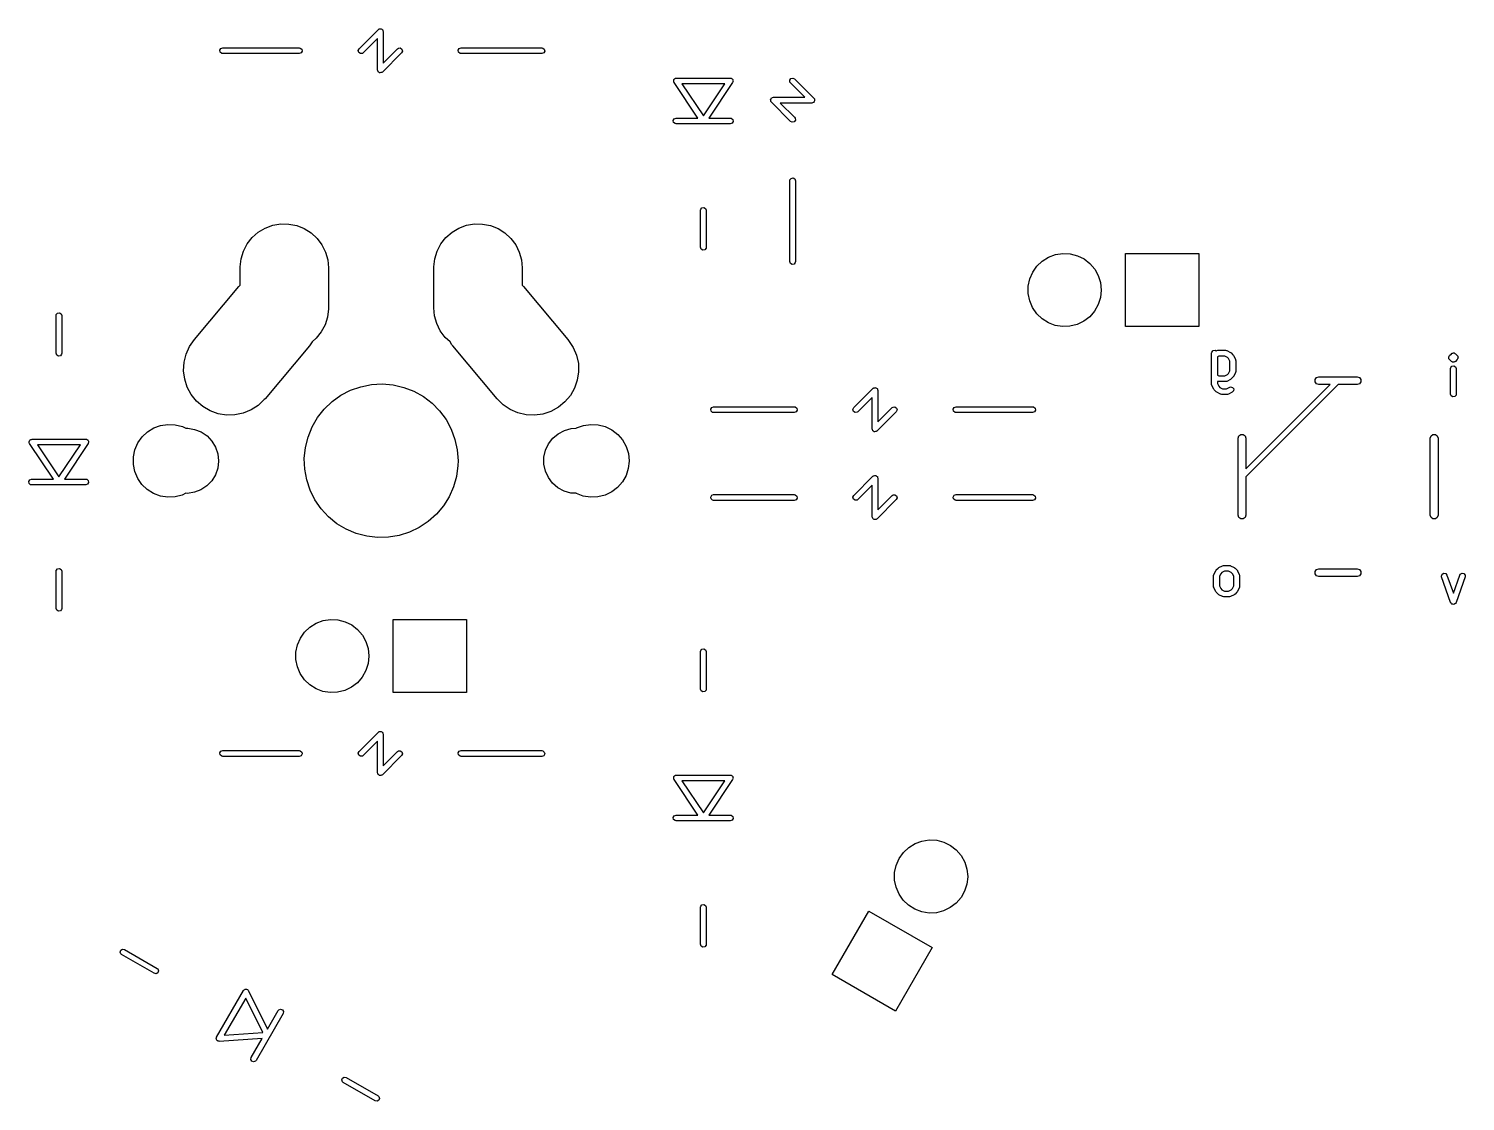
# Model space of a CAD drawing. Extents: x 0 to 132, y -20 to 105.
# Drawn here: x 94.83 to 132.2, y 13.76 to 41.68 of the extents above; entities that cross this region are included whole.
import ezdxf

# ---------------------------------------------------------------- set-up
doc = ezdxf.new("R2010")
doc.units = 0
doc.layers.add('BLACK', color=7, linetype='CONTINUOUS')

msp = doc.modelspace()

# ---------------------------------------------------------------- linework, layer by layer
at = {"layer": 'BLACK', "linetype": 'CONTINUOUS'}
for p, q in [((103.423, 41.1555), (103.923, 41.6555)), ((103.923, 41.6555), (103.936, 41.6649)), ((103.936, 41.6649), (103.939, 41.6675)), ((103.939, 41.6675), (103.94, 41.6678)), ((103.94, 41.6678), (103.944, 41.6705)), ((103.944, 41.6705), (103.967, 41.6724)), ((103.967, 41.6724), (103.989, 41.6764)), ((103.989, 41.6764), (103.992, 41.6746)), ((103.992, 41.6746), (103.995, 41.6749)), ((103.995, 41.6749), (104.014, 41.662)), ((104.014, 41.662), (104.033, 41.6507)), ((104.033, 41.6507), (104.035, 41.6475)), ((104.035, 41.6475), (104.037, 41.6455)), ((104.037, 41.6455), (104.043, 41.6237)), ((104.043, 41.6237), (104.051, 41.6025)), ((104.051, 41.6025), (104.051, 40.7836)), ((99.8021, 41.1155), (99.8278, 41.16)), ((99.811, 41.065), (99.8021, 41.1155)), ((99.8278, 41.16), (99.876, 41.1775)), ((99.876, 41.1775), (101.866, 41.1775)), ((101.866, 41.1775), (101.892, 41.173)), ((101.892, 41.173), (101.931, 41.14)), ((101.931, 41.14), (101.94, 41.0895)), ((103.401, 41.109), (103.423, 41.1555)), ((103.415, 41.0595), (103.401, 41.109)), ((103.901, 41.4214), (103.529, 41.0495)), ((103.901, 40.6025), (103.901, 41.4214)), ((104.051, 40.7836), (104.423, 41.1555)), ((104.423, 41.1555), (104.444, 41.1705)), ((104.444, 41.1705), (104.495, 41.1749)), ((104.495, 41.1749), (104.537, 41.1455)), ((104.537, 41.1455), (104.551, 41.096)), ((106.002, 41.1155), (106.028, 41.16)), ((106.011, 41.065), (106.002, 41.1155)), ((106.028, 41.16), (106.076, 41.1775)), ((106.076, 41.1775), (108.176, 41.1775)), ((108.176, 41.1775), (108.202, 41.173)), ((108.202, 41.173), (108.241, 41.14)), ((108.241, 41.14), (108.25, 41.0895)), ((99.8503, 41.032), (99.811, 41.065)), ((99.876, 41.0275), (99.8503, 41.032)), ((101.866, 41.0275), (99.876, 41.0275)), ((101.914, 41.045), (101.866, 41.0275)), ((101.94, 41.0895), (101.914, 41.045)), ((103.457, 41.0301), (103.415, 41.0595)), ((103.508, 41.0345), (103.457, 41.0301)), ((103.529, 41.0495), (103.508, 41.0345)), ((104.529, 41.0495), (104.029, 40.5495)), ((104.551, 41.096), (104.529, 41.0495)), ((106.05, 41.032), (106.011, 41.065)), ((106.076, 41.0275), (106.05, 41.032)), ((108.176, 41.0275), (106.076, 41.0275)), ((108.224, 41.045), (108.176, 41.0275)), ((108.25, 41.0895), (108.224, 41.045)), ((103.909, 40.5813), (103.901, 40.6025)), ((103.915, 40.5595), (103.909, 40.5813)), ((103.917, 40.5575), (103.915, 40.5595)), ((103.919, 40.5543), (103.917, 40.5575)), ((103.938, 40.543), (103.919, 40.5543)), ((103.957, 40.5301), (103.938, 40.543)), ((103.96, 40.5304), (103.957, 40.5301)), ((103.963, 40.5286), (103.96, 40.5304)), ((103.985, 40.5326), (103.963, 40.5286)), ((104.008, 40.5345), (103.985, 40.5326)), ((104.012, 40.5372), (104.008, 40.5345)), ((104.013, 40.5375), (104.012, 40.5372)), ((104.016, 40.5401), (104.013, 40.5375)), ((104.029, 40.5495), (104.016, 40.5401)), ((111.612, 40.3513), (111.623, 40.3621)), ((111.623, 40.3621), (111.631, 40.3757)), ((111.631, 40.3757), (111.641, 40.3793)), ((111.641, 40.3793), (111.649, 40.3868)), ((111.649, 40.3868), (111.665, 40.3878)), ((111.665, 40.3878), (111.679, 40.3932)), ((111.679, 40.3932), (113.076, 40.3932)), ((113.076, 40.3932), (113.08, 40.3926)), ((113.08, 40.3926), (113.081, 40.393)), ((113.081, 40.393), (113.084, 40.3919)), ((113.084, 40.3919), (113.102, 40.3887)), ((113.102, 40.3887), (113.114, 40.3787)), ((113.114, 40.3787), (113.128, 40.3724)), ((113.128, 40.3724), (113.133, 40.3627)), ((113.133, 40.3627), (113.141, 40.3557)), ((114.627, 40.3369), (114.656, 40.3789)), ((114.656, 40.3789), (114.706, 40.3922)), ((114.706, 40.3922), (114.752, 40.3705)), ((114.752, 40.3705), (115.252, 39.8705)), ((111.606, 40.3312), (111.611, 40.3406)), ((111.608, 40.3158), (111.606, 40.3312)), ((111.607, 40.3002), (111.608, 40.3158)), ((111.614, 40.2836), (111.607, 40.3002)), ((111.611, 40.3406), (111.612, 40.3513)), ((111.615, 40.2807), (111.614, 40.2836)), ((111.616, 40.2797), (111.615, 40.2807)), ((111.617, 40.2764), (111.616, 40.2797)), ((112.237, 39.3518), (111.617, 40.2764)), ((111.82, 40.2432), (112.38, 39.4086)), ((112.936, 40.2432), (111.82, 40.2432)), ((112.38, 39.4086), (112.936, 40.2432)), ((113.139, 40.2766), (112.522, 39.3518)), ((113.143, 40.2917), (113.139, 40.2766)), ((113.141, 40.3557), (113.144, 40.3404)), ((113.15, 40.3052), (113.143, 40.2917)), ((113.144, 40.3404), (113.151, 40.3264)), ((113.151, 40.3264), (113.148, 40.3159)), ((113.148, 40.3159), (113.15, 40.3052)), ((114.631, 40.2858), (114.627, 40.3369)), ((114.646, 40.2645), (114.631, 40.2858)), ((115.018, 39.8925), (114.646, 40.2645)), ((114.125, 39.8305), (114.127, 39.8335)), ((114.129, 39.8083), (114.125, 39.8305)), ((114.127, 39.8369), (114.139, 39.8554)), ((114.127, 39.8335), (114.127, 39.8369)), ((114.131, 39.7858), (114.129, 39.8083)), ((114.134, 39.782), (114.131, 39.7858)), ((114.134, 39.78), (114.134, 39.782)), ((114.137, 39.7779), (114.134, 39.78)), ((114.146, 39.7645), (114.137, 39.7779)), ((114.139, 39.8554), (114.151, 39.875)), ((114.646, 39.2645), (114.146, 39.7645)), ((114.151, 39.875), (114.154, 39.8761)), ((114.154, 39.8761), (114.156, 39.8789)), ((114.156, 39.8789), (114.178, 39.8848)), ((114.178, 39.8848), (114.199, 39.8925)), ((114.199, 39.8925), (115.018, 39.8925)), ((115.199, 39.7425), (114.38, 39.7425)), ((114.38, 39.7425), (114.752, 39.3705)), ((115.22, 39.7502), (115.199, 39.7425)), ((115.242, 39.7561), (115.22, 39.7502)), ((115.244, 39.7589), (115.242, 39.7561)), ((115.247, 39.76), (115.244, 39.7589)), ((115.258, 39.7796), (115.247, 39.76)), ((115.252, 39.8705), (115.261, 39.8571)), ((115.271, 39.7981), (115.258, 39.7796)), ((115.261, 39.8571), (115.264, 39.855)), ((115.264, 39.855), (115.264, 39.853)), ((115.264, 39.853), (115.267, 39.8492)), ((115.267, 39.8492), (115.269, 39.8267)), ((115.269, 39.8267), (115.273, 39.8045)), ((115.273, 39.8045), (115.271, 39.8015)), ((115.271, 39.8015), (115.271, 39.7981)), ((111.593, 39.2898), (111.619, 39.3343)), ((111.602, 39.2393), (111.593, 39.2898)), ((111.641, 39.2063), (111.602, 39.2393)), ((111.619, 39.3343), (111.667, 39.3518)), ((111.667, 39.3518), (112.237, 39.3518)), ((112.522, 39.3518), (113.076, 39.3518)), ((113.076, 39.3518), (113.102, 39.3473)), ((113.102, 39.3473), (113.141, 39.3143)), ((113.15, 39.2638), (113.125, 39.2193)), ((113.141, 39.3143), (113.15, 39.2638)), ((114.692, 39.2428), (114.646, 39.2645)), ((114.742, 39.2561), (114.692, 39.2428)), ((114.771, 39.2981), (114.742, 39.2561)), ((114.752, 39.3705), (114.767, 39.3492)), ((114.767, 39.3492), (114.771, 39.2981)), ((111.667, 39.2018), (111.641, 39.2063)), ((113.076, 39.2018), (111.667, 39.2018)), ((113.125, 39.2193), (113.076, 39.2018)), ((114.624, 37.7175), (114.629, 37.7432)), ((114.629, 37.7432), (114.662, 37.7825)), ((114.662, 37.7825), (114.712, 37.7914)), ((114.712, 37.7914), (114.756, 37.7657)), ((114.756, 37.7657), (114.774, 37.7175)), ((114.624, 35.6175), (114.624, 37.7175)), ((114.774, 37.7175), (114.774, 35.6175)), ((112.308, 36.9784), (112.341, 37.0177)), ((112.341, 37.0177), (112.391, 37.0266)), ((112.391, 37.0266), (112.435, 37.0009)), ((112.435, 37.0009), (112.453, 36.9527)), ((112.303, 36.9527), (112.308, 36.9784)), ((112.303, 35.9875), (112.303, 36.9527)), ((112.453, 36.9527), (112.453, 35.9875)), ((100.642, 36.2414), (100.8, 36.3801)), ((100.8, 36.3801), (100.981, 36.4877)), ((100.981, 36.4877), (101.178, 36.5606)), ((101.178, 36.5606), (101.386, 36.5962)), ((101.386, 36.5962), (101.596, 36.5934)), ((101.596, 36.5934), (101.803, 36.5524)), ((101.803, 36.5524), (101.998, 36.4744)), ((101.998, 36.4744), (102.176, 36.3621)), ((102.176, 36.3621), (102.331, 36.2192)), ((105.682, 36.2414), (105.84, 36.3801)), ((105.84, 36.3801), (106.021, 36.4877)), ((106.021, 36.4877), (106.218, 36.5606)), ((106.218, 36.5606), (106.426, 36.5962)), ((106.426, 36.5962), (106.636, 36.5934)), ((106.636, 36.5934), (106.843, 36.5524)), ((106.843, 36.5524), (107.038, 36.4744)), ((107.038, 36.4744), (107.216, 36.3621)), ((107.216, 36.3621), (107.371, 36.2192)), ((100.351, 35.6888), (100.414, 35.8898)), ((100.414, 35.8898), (100.512, 36.0761)), ((100.512, 36.0761), (100.642, 36.2414)), ((102.331, 36.2192), (102.457, 36.0506)), ((102.457, 36.0506), (102.55, 35.8619)), ((105.391, 35.6888), (105.454, 35.8898)), ((105.454, 35.8898), (105.552, 36.0761)), ((105.552, 36.0761), (105.682, 36.2414)), ((107.371, 36.2192), (107.497, 36.0506)), ((107.497, 36.0506), (107.59, 35.8619)), ((112.321, 35.9393), (112.303, 35.9875)), ((112.365, 35.9136), (112.321, 35.9393)), ((112.415, 35.9225), (112.365, 35.9136)), ((112.448, 35.9618), (112.415, 35.9225)), ((112.453, 35.9875), (112.448, 35.9618)), ((100.326, 35.4799), (100.351, 35.6888)), ((102.55, 35.8619), (102.607, 35.6593)), ((102.607, 35.6593), (102.626, 35.4497)), ((105.366, 35.4799), (105.391, 35.6888)), ((107.59, 35.8619), (107.647, 35.6593)), ((107.647, 35.6593), (107.666, 35.4497)), ((114.642, 35.5693), (114.624, 35.6175)), ((114.686, 35.5436), (114.642, 35.5693)), ((114.736, 35.5525), (114.686, 35.5436)), ((114.769, 35.5918), (114.736, 35.5525)), ((114.774, 35.6175), (114.769, 35.5918)), ((121.055, 35.4986), (121.195, 35.6309)), ((121.195, 35.6309), (121.358, 35.7324)), ((121.358, 35.7324), (121.539, 35.7988)), ((121.539, 35.7988), (121.729, 35.8276)), ((121.729, 35.8276), (121.922, 35.8175)), ((121.922, 35.8175), (122.108, 35.769)), ((122.108, 35.769), (122.281, 35.684)), ((122.281, 35.684), (122.433, 35.566)), ((122.433, 35.566), (122.558, 35.4199)), ((123.363, 33.9237), (123.363, 35.8287)), ((123.363, 35.8287), (125.268, 35.8287)), ((125.268, 35.8287), (125.268, 33.9237)), ((100.326, 35.4498), (100.326, 35.4799)), ((100.326, 35.0017), (100.326, 35.4498)), ((102.626, 35.4497), (102.626, 34.4127)), ((105.366, 35.4498), (105.366, 35.4799)), ((105.366, 34.4127), (105.366, 35.4498)), ((107.666, 35.4497), (107.666, 34.9988)), ((120.829, 34.9758), (120.868, 35.1643)), ((120.868, 35.1643), (120.945, 35.3409)), ((120.945, 35.3409), (121.055, 35.4986)), ((122.558, 35.4199), (122.651, 35.2515)), ((122.651, 35.2515), (122.709, 35.0678)), ((99.1382, 33.5894), (100.295, 34.9683)), ((100.295, 34.9683), (100.316, 34.9921)), ((100.316, 34.9921), (100.326, 35.0017)), ((107.666, 34.9988), (107.697, 34.9683)), ((107.697, 34.9683), (108.854, 33.5894)), ((120.828, 34.7833), (120.829, 34.9758)), ((120.866, 34.5946), (120.828, 34.7833)), ((122.728, 34.8696), (122.708, 34.6782)), ((122.709, 35.0678), (122.728, 34.8762)), ((122.728, 34.8762), (122.728, 34.8696)), ((102.626, 34.3826), (102.601, 34.1737)), ((102.626, 34.4127), (102.626, 34.3826)), ((105.385, 34.2032), (105.366, 34.4127)), ((120.941, 34.4174), (120.866, 34.5946)), ((121.051, 34.2589), (120.941, 34.4174)), ((122.649, 34.4949), (122.554, 34.3272)), ((122.708, 34.6782), (122.649, 34.4949)), ((95.539, 34.2095), (95.5435, 34.2352)), ((95.539, 33.2316), (95.539, 34.2095)), ((95.5435, 34.2352), (95.5765, 34.2745)), ((95.5765, 34.2745), (95.627, 34.2834)), ((95.627, 34.2834), (95.6715, 34.2577)), ((95.6715, 34.2577), (95.689, 34.2095)), ((95.689, 34.2095), (95.689, 33.2316)), ((102.601, 34.1737), (102.538, 33.9727)), ((105.442, 34.0006), (105.385, 34.2032)), ((121.19, 34.1257), (121.051, 34.2589)), ((121.352, 34.0231), (121.19, 34.1257)), ((121.533, 33.9554), (121.352, 34.0231)), ((122.275, 34.065), (122.102, 33.9812)), ((122.428, 34.1819), (122.275, 34.065)), ((122.554, 34.3272), (122.428, 34.1819)), ((102.44, 33.7864), (102.31, 33.6211)), ((102.538, 33.9727), (102.44, 33.7864)), ((105.535, 33.8119), (105.442, 34.0006)), ((105.661, 33.6433), (105.535, 33.8119)), ((105.789, 33.5253), (105.661, 33.6433)), ((121.723, 33.9252), (121.533, 33.9554)), ((121.915, 33.934), (121.723, 33.9252)), ((122.102, 33.9812), (121.915, 33.934)), ((125.268, 33.9237), (123.363, 33.9237)), ((98.9228, 33.2087), (99.013, 33.4089)), ((99.013, 33.4089), (99.1382, 33.5894)), ((102.134, 33.4256), (100.977, 32.0467)), ((102.206, 33.5298), (102.134, 33.4256)), ((102.31, 33.6211), (102.206, 33.5298)), ((105.838, 33.4499), (105.789, 33.5253)), ((105.858, 33.4256), (105.838, 33.4499)), ((107.015, 32.0467), (105.858, 33.4256)), ((108.854, 33.5894), (108.874, 33.5651)), ((108.874, 33.5651), (108.994, 33.3814)), ((108.994, 33.3814), (109.079, 33.1789)), ((125.599, 33.2328), (125.603, 33.2584)), ((125.603, 33.2584), (125.636, 33.2977)), ((125.636, 33.2977), (125.687, 33.3066)), ((125.687, 33.3066), (125.716, 33.29)), ((125.716, 33.29), (125.735, 33.2999)), ((125.735, 33.2999), (125.76, 33.3073)), ((125.76, 33.3073), (125.765, 33.3063)), ((125.765, 33.3063), (125.769, 33.3078)), ((125.769, 33.3078), (125.959, 33.3078)), ((125.959, 33.3078), (125.985, 33.3033)), ((125.985, 33.3033), (125.989, 33.3004)), ((125.989, 33.3004), (125.993, 33.2999)), ((125.993, 33.2999), (126.088, 33.2522)), ((95.5565, 33.1834), (95.539, 33.2316)), ((95.601, 33.1577), (95.5565, 33.1834)), ((95.6515, 33.1666), (95.601, 33.1577)), ((95.6845, 33.2059), (95.6515, 33.1666)), ((95.689, 33.2316), (95.6845, 33.2059)), ((98.8582, 32.7762), (98.8706, 32.9954)), ((98.8706, 32.9954), (98.9228, 33.2087)), ((109.079, 33.1789), (109.126, 32.9643)), ((109.126, 32.9643), (109.132, 32.7448)), ((125.599, 32.4233), (125.599, 33.2328)), ((125.787, 33.1578), (125.749, 33.1388)), ((125.749, 33.1388), (125.749, 32.6601)), ((125.942, 33.1578), (125.787, 33.1578)), ((126.01, 33.1235), (125.942, 33.1578)), ((126.041, 33.0931), (126.01, 33.1235)), ((126.075, 33.0246), (126.041, 33.0931)), ((126.075, 32.7743), (126.075, 33.0246)), ((126.088, 33.2522), (126.106, 33.2389)), ((126.106, 33.2389), (126.108, 33.2382)), ((126.108, 33.2382), (126.155, 33.1906)), ((126.155, 33.1906), (126.168, 33.1722)), ((126.168, 33.1722), (126.169, 33.1711)), ((126.169, 33.1711), (126.217, 33.0759)), ((126.217, 33.0759), (126.224, 33.0509)), ((126.224, 33.0509), (126.223, 33.0465)), ((126.223, 33.0465), (126.225, 33.0423)), ((126.225, 33.0423), (126.225, 32.7566)), ((131.766, 33.125), (131.769, 33.1312)), ((131.771, 33.1062), (131.766, 33.125)), ((131.768, 33.1379), (131.779, 33.1539)), ((131.769, 33.1312), (131.768, 33.1379)), ((131.772, 33.0868), (131.771, 33.1062)), ((131.778, 33.0787), (131.772, 33.0868)), ((131.779, 33.0755), (131.778, 33.0787)), ((131.779, 33.1539), (131.787, 33.1715)), ((131.782, 33.0736), (131.779, 33.0755)), ((131.787, 33.0655), (131.782, 33.0736)), ((131.787, 33.1715), (131.835, 33.2192)), ((131.835, 33.0178), (131.787, 33.0655)), ((131.818, 32.8584), (131.851, 32.8977)), ((131.835, 33.2192), (131.843, 33.2248)), ((131.853, 33.0096), (131.835, 33.0178)), ((131.843, 33.2248), (131.845, 33.2276)), ((131.845, 33.2276), (131.848, 33.2284)), ((131.848, 33.2285), (131.85, 33.2311)), ((131.848, 33.2284), (131.848, 33.2285)), ((131.85, 33.2311), (131.852, 33.2314)), ((131.851, 32.8977), (131.901, 32.9066)), ((131.852, 33.2314), (131.856, 33.2341)), ((131.869, 32.9984), (131.853, 33.0096)), ((131.856, 33.2341), (131.876, 33.2358)), ((131.872, 32.9987), (131.869, 32.9984)), ((131.875, 32.997), (131.872, 32.9987)), ((131.878, 32.9976), (131.875, 32.997)), ((131.876, 33.2358), (131.895, 33.2408)), ((131.881, 32.9962), (131.878, 32.9976)), ((131.9, 33.0012), (131.881, 32.9962)), ((131.895, 33.2408), (131.898, 33.2394)), ((131.898, 33.2394), (131.901, 33.24)), ((131.92, 33.0029), (131.9, 33.0012)), ((131.901, 33.24), (131.904, 33.2383)), ((131.901, 32.9066), (131.945, 32.881)), ((131.904, 33.2383), (131.907, 33.2386)), ((131.907, 33.2386), (131.923, 33.2274)), ((131.924, 33.0056), (131.92, 33.0029)), ((131.923, 33.2274), (131.941, 33.2192)), ((131.925, 33.0059), (131.924, 33.0056)), ((131.928, 33.0085), (131.925, 33.0059)), ((131.931, 33.0094), (131.928, 33.0086)), ((131.928, 33.0086), (131.928, 33.0085)), ((131.933, 33.0122), (131.931, 33.0094)), ((131.941, 33.0178), (131.933, 33.0122)), ((131.941, 33.2192), (131.989, 33.1715)), ((131.989, 33.0655), (131.941, 33.0178)), ((131.989, 33.1715), (131.994, 33.1634)), ((131.997, 33.0831), (131.989, 33.0655)), ((131.994, 33.1634), (131.997, 33.1615)), ((131.997, 33.1615), (131.998, 33.1583)), ((132.008, 33.0991), (131.997, 33.0831)), ((131.998, 33.1583), (132.004, 33.1502)), ((132.004, 33.1502), (132.005, 33.1308)), ((132.005, 33.1308), (132.01, 33.112)), ((132.01, 33.112), (132.007, 33.1058)), ((132.007, 33.1058), (132.008, 33.0991)), ((98.8859, 32.5583), (98.8582, 32.7762)), ((98.9528, 32.3492), (98.8859, 32.5583)), ((109.099, 32.5277), (109.027, 32.3204)), ((109.132, 32.7448), (109.099, 32.5277)), ((125.749, 32.6601), (125.787, 32.6411)), ((125.787, 32.6411), (125.942, 32.6411)), ((125.942, 32.6411), (126.01, 32.6754)), ((126.088, 32.5467), (125.993, 32.499)), ((126.01, 32.6754), (126.041, 32.7058)), ((126.041, 32.7058), (126.075, 32.7743)), ((126.089, 32.5478), (126.088, 32.5467)), ((126.108, 32.5607), (126.089, 32.5478)), ((126.155, 32.6083), (126.108, 32.5607)), ((126.156, 32.6098), (126.155, 32.6083)), ((126.169, 32.6278), (126.156, 32.6098)), ((126.217, 32.7231), (126.169, 32.6278)), ((126.22, 32.7309), (126.217, 32.7275)), ((126.217, 32.7275), (126.217, 32.7231)), ((126.225, 32.7566), (126.22, 32.7309)), ((128.293, 32.5494), (128.329, 32.5994)), ((128.293, 32.4876), (128.293, 32.5494)), ((128.329, 32.5994), (128.388, 32.6185)), ((128.388, 32.6185), (129.388, 32.6185)), ((129.388, 32.6185), (129.447, 32.5994)), ((129.447, 32.5994), (129.483, 32.5494)), ((129.483, 32.5494), (129.483, 32.4876)), ((131.813, 32.8328), (131.818, 32.8584)), ((131.813, 32.1661), (131.813, 32.8328)), ((131.945, 32.881), (131.963, 32.8328)), ((131.963, 32.8328), (131.963, 32.1661)), ((99.0568, 32.1557), (98.9528, 32.3492)), ((99.1942, 31.9845), (99.0568, 32.1557)), ((102.951, 32.1365), (103.202, 32.2668)), ((103.202, 32.2668), (103.468, 32.3604)), ((103.468, 32.3604), (103.745, 32.4155)), ((103.745, 32.4155), (104.027, 32.431)), ((104.027, 32.431), (104.309, 32.4066)), ((104.309, 32.4066), (104.584, 32.3428)), ((104.584, 32.3428), (104.848, 32.2409)), ((104.848, 32.2409), (105.094, 32.1029)), ((109.027, 32.3204), (108.918, 32.1298)), ((116.29, 31.8145), (116.79, 32.3145)), ((116.79, 32.3145), (116.803, 32.3239)), ((116.803, 32.3239), (116.805, 32.3265)), ((116.805, 32.3265), (116.807, 32.3268)), ((116.807, 32.3268), (116.811, 32.3295)), ((116.811, 32.3295), (116.834, 32.3314)), ((116.834, 32.3314), (116.856, 32.3354)), ((116.856, 32.3354), (116.859, 32.3336)), ((116.859, 32.3336), (116.862, 32.3339)), ((116.862, 32.3339), (116.881, 32.321)), ((116.881, 32.321), (116.9, 32.3097)), ((116.9, 32.3097), (116.902, 32.3065)), ((116.902, 32.3065), (116.904, 32.3045)), ((116.904, 32.3045), (116.91, 32.2827)), ((116.91, 32.2827), (116.918, 32.2615)), ((116.918, 32.2615), (116.918, 31.4426)), ((125.6, 32.419), (125.599, 32.4233)), ((125.599, 32.4147), (125.6, 32.419)), ((125.607, 32.3897), (125.599, 32.4147)), ((125.654, 32.2945), (125.607, 32.3897)), ((125.655, 32.2934), (125.654, 32.2945)), ((125.668, 32.275), (125.655, 32.2934)), ((125.716, 32.2274), (125.668, 32.275)), ((125.717, 32.2267), (125.716, 32.2274)), ((125.735, 32.2133), (125.717, 32.2267)), ((125.831, 32.1657), (125.735, 32.2133)), ((125.769, 32.4911), (125.749, 32.4947)), ((125.749, 32.4947), (125.749, 32.441)), ((125.749, 32.441), (125.783, 32.3725)), ((125.959, 32.4911), (125.769, 32.4911)), ((125.783, 32.3725), (125.813, 32.342)), ((125.813, 32.342), (125.882, 32.3078)), ((125.835, 32.1652), (125.831, 32.1657)), ((125.839, 32.1623), (125.835, 32.1652)), ((125.864, 32.1578), (125.839, 32.1623)), ((126.007, 32.1578), (125.864, 32.1578)), ((125.882, 32.3078), (125.989, 32.3078)), ((125.964, 32.4927), (125.959, 32.4911)), ((125.968, 32.4916), (125.964, 32.4927)), ((125.993, 32.499), (125.968, 32.4916)), ((125.989, 32.3078), (126.069, 32.3475)), ((126.011, 32.1593), (126.007, 32.1578)), ((126.016, 32.1583), (126.011, 32.1593)), ((126.041, 32.1657), (126.016, 32.1583)), ((126.136, 32.2133), (126.041, 32.1657)), ((126.069, 32.3475), (126.094, 32.3549)), ((126.094, 32.3549), (126.144, 32.343)), ((126.171, 32.2506), (126.136, 32.2133)), ((126.144, 32.343), (126.174, 32.3018)), ((126.174, 32.3018), (126.171, 32.2506)), ((128.894, 32.4185), (126.488, 30.0124)), ((126.488, 30.2246), (128.682, 32.4185)), ((128.329, 32.4376), (128.293, 32.4876)), ((128.388, 32.4185), (128.329, 32.4376)), ((128.682, 32.4185), (128.388, 32.4185)), ((129.388, 32.4185), (128.894, 32.4185)), ((129.447, 32.4376), (129.388, 32.4185)), ((129.483, 32.4876), (129.447, 32.4376)), ((131.831, 32.1179), (131.813, 32.1661)), ((131.958, 32.1405), (131.925, 32.1012)), ((131.963, 32.1661), (131.958, 32.1405)), ((99.3606, 31.8411), (99.1942, 31.9845)), ((99.5503, 31.7305), (99.3606, 31.8411)), ((100.796, 31.8724), (100.612, 31.7536)), ((100.956, 32.0229), (100.796, 31.8724)), ((100.977, 32.0467), (100.956, 32.0229)), ((102.342, 31.5554), (102.517, 31.7773)), ((102.517, 31.7773), (102.721, 31.9723)), ((102.721, 31.9723), (102.951, 32.1365)), ((105.094, 32.1029), (105.319, 31.9315)), ((105.319, 31.9315), (105.517, 31.7301)), ((107.171, 31.8921), (107.015, 32.0467)), ((107.353, 31.7685), (107.171, 31.8921)), ((107.554, 31.6801), (107.353, 31.7685)), ((108.606, 31.8232), (108.413, 31.7176)), ((108.776, 31.9621), (108.606, 31.8232)), ((108.918, 32.1298), (108.776, 31.9621)), ((112.569, 31.7745), (112.595, 31.819)), ((112.578, 31.724), (112.569, 31.7745)), ((112.595, 31.819), (112.643, 31.8365)), ((112.643, 31.8365), (114.743, 31.8365)), ((114.743, 31.8365), (114.769, 31.832)), ((114.769, 31.832), (114.808, 31.799)), ((114.808, 31.799), (114.817, 31.7485)), ((116.268, 31.768), (116.29, 31.8145)), ((116.282, 31.7185), (116.268, 31.768)), ((116.768, 32.0804), (116.396, 31.7085)), ((116.768, 31.2615), (116.768, 32.0804)), ((116.918, 31.4426), (117.29, 31.8145)), ((117.29, 31.8145), (117.311, 31.8295)), ((117.311, 31.8295), (117.362, 31.8339)), ((117.362, 31.8339), (117.404, 31.8045)), ((117.404, 31.8045), (117.418, 31.755)), ((118.879, 31.7745), (118.905, 31.819)), ((118.888, 31.724), (118.879, 31.7745)), ((118.905, 31.819), (118.953, 31.8365)), ((118.953, 31.8365), (120.943, 31.8365)), ((120.943, 31.8365), (120.969, 31.832)), ((120.969, 31.832), (121.008, 31.799)), ((121.008, 31.799), (121.017, 31.7485)), ((131.875, 32.0923), (131.831, 32.1179)), ((131.925, 32.1012), (131.875, 32.0923)), ((99.757, 31.6563), (99.5503, 31.7305)), ((99.9737, 31.621), (99.757, 31.6563)), ((100.193, 31.6258), (99.9737, 31.621)), ((100.408, 31.6705), (100.193, 31.6258)), ((100.612, 31.7536), (100.408, 31.6705)), ((102.2, 31.3111), (102.342, 31.5554)), ((105.517, 31.7301), (105.685, 31.5029)), ((105.685, 31.5029), (105.819, 31.2543)), ((107.768, 31.6297), (107.554, 31.6801)), ((107.987, 31.6192), (107.768, 31.6297)), ((108.204, 31.6488), (107.987, 31.6192)), ((108.413, 31.7176), (108.204, 31.6488)), ((112.617, 31.691), (112.578, 31.724)), ((112.643, 31.6865), (112.617, 31.691)), ((114.743, 31.6865), (112.643, 31.6865)), ((114.791, 31.704), (114.743, 31.6865)), ((114.817, 31.7485), (114.791, 31.704)), ((116.324, 31.6891), (116.282, 31.7185)), ((116.375, 31.6935), (116.324, 31.6891)), ((116.396, 31.7085), (116.375, 31.6935)), ((117.396, 31.7085), (116.896, 31.2085)), ((117.418, 31.755), (117.396, 31.7085)), ((118.927, 31.691), (118.888, 31.724)), ((118.953, 31.6865), (118.927, 31.691)), ((120.943, 31.6865), (118.953, 31.6865)), ((120.991, 31.704), (120.943, 31.6865)), ((121.017, 31.7485), (120.991, 31.704)), ((97.6667, 30.8947), (97.7769, 31.052)), ((97.7769, 31.052), (97.9164, 31.1839)), ((97.9164, 31.1839), (98.0795, 31.2851)), ((98.0795, 31.2851), (98.2597, 31.3514)), ((98.2597, 31.3514), (98.4496, 31.3801)), ((98.4496, 31.3801), (98.6413, 31.3701)), ((98.6413, 31.3701), (98.8271, 31.3217)), ((98.8271, 31.3217), (98.9169, 31.2775)), ((98.9169, 31.2775), (98.9634, 31.2799)), ((98.9634, 31.2799), (99.1446, 31.2499)), ((99.1446, 31.2499), (99.3151, 31.1818)), ((99.3151, 31.1818), (99.4669, 31.0786)), ((99.4669, 31.0786), (99.593, 30.9452)), ((102.026, 30.7751), (102.094, 31.0493)), ((102.094, 31.0493), (102.2, 31.3111)), ((105.819, 31.2543), (105.917, 30.9892)), ((108.349, 30.8716), (108.46, 31.0174)), ((108.46, 31.0174), (108.601, 31.1359)), ((108.601, 31.1359), (108.763, 31.2216)), ((108.763, 31.2216), (108.94, 31.2703)), ((108.94, 31.2703), (109.066, 31.2769)), ((109.066, 31.2769), (109.08, 31.2851)), ((109.08, 31.2851), (109.26, 31.3514)), ((109.26, 31.3514), (109.45, 31.3801)), ((109.45, 31.3801), (109.641, 31.3701)), ((109.641, 31.3701), (109.827, 31.3217)), ((109.827, 31.3217), (109.999, 31.2369)), ((109.999, 31.2369), (110.151, 31.1192)), ((110.151, 31.1192), (110.276, 30.9734)), ((116.776, 31.2403), (116.768, 31.2615)), ((116.782, 31.2185), (116.776, 31.2403)), ((116.784, 31.2165), (116.782, 31.2185)), ((116.786, 31.2133), (116.784, 31.2165)), ((116.805, 31.202), (116.786, 31.2133)), ((116.824, 31.1891), (116.805, 31.202)), ((116.827, 31.1894), (116.824, 31.1891)), ((116.83, 31.1876), (116.827, 31.1894)), ((116.852, 31.1916), (116.83, 31.1876)), ((116.875, 31.1935), (116.852, 31.1916)), ((116.879, 31.1962), (116.875, 31.1935)), ((116.88, 31.1965), (116.879, 31.1962)), ((116.883, 31.1991), (116.88, 31.1965)), ((116.896, 31.2085), (116.883, 31.1991)), ((126.288, 31.0185), (126.307, 31.0773)), ((126.288, 29.0185), (126.288, 31.0185)), ((126.307, 31.0773), (126.357, 31.1136)), ((126.357, 31.1136), (126.419, 31.1136)), ((126.419, 31.1136), (126.469, 31.0773)), ((126.469, 31.0773), (126.488, 31.0185)), ((126.488, 31.0185), (126.488, 30.2246)), ((131.288, 31.0185), (131.307, 31.0773)), ((131.288, 29.0185), (131.288, 31.0185)), ((131.307, 31.0773), (131.357, 31.1136)), ((131.357, 31.1136), (131.419, 31.1136)), ((131.419, 31.1136), (131.469, 31.0773)), ((131.469, 31.0773), (131.488, 31.0185)), ((131.488, 31.0185), (131.488, 29.0185)), ((94.8416, 30.9332), (94.847, 30.9425)), ((94.8444, 30.9178), (94.8416, 30.9332)), ((94.8427, 30.9022), (94.8444, 30.9178)), ((94.85, 30.8856), (94.8427, 30.9022)), ((94.847, 30.9425), (94.8482, 30.9533)), ((94.8482, 30.9533), (94.8595, 30.9641)), ((94.8505, 30.8827), (94.85, 30.8856)), ((94.8518, 30.8817), (94.8505, 30.8827)), ((94.8532, 30.8784), (94.8518, 30.8817)), ((95.4734, 29.9538), (94.8532, 30.8784)), ((94.8595, 30.9641), (94.8673, 30.9777)), ((94.8673, 30.9777), (94.8774, 30.9813)), ((94.8774, 30.9813), (94.8852, 30.9888)), ((94.8852, 30.9888), (94.9008, 30.9898)), ((94.9008, 30.9898), (94.9155, 30.9952)), ((94.9155, 30.9952), (96.3125, 30.9952)), ((95.0561, 30.8452), (95.6159, 30.0106)), ((96.1724, 30.8452), (95.0561, 30.8452)), ((95.6159, 30.0106), (96.1724, 30.8452)), ((96.3749, 30.8786), (95.7584, 29.9538)), ((96.3125, 30.9952), (96.3158, 30.9946)), ((96.3158, 30.9946), (96.3173, 30.995)), ((96.3173, 30.995), (96.32, 30.9939)), ((96.32, 30.9939), (96.3382, 30.9907)), ((96.3382, 30.9907), (96.3501, 30.9807)), ((96.3501, 30.9807), (96.3643, 30.9744)), ((96.3643, 30.9744), (96.3691, 30.9647)), ((96.3691, 30.9647), (96.3775, 30.9577)), ((96.3786, 30.8937), (96.3749, 30.8786)), ((96.3775, 30.9577), (96.3802, 30.9424)), ((96.3864, 30.9072), (96.3786, 30.8937)), ((96.3802, 30.9424), (96.387, 30.9284)), ((96.387, 30.9284), (96.3845, 30.9179)), ((96.3845, 30.9179), (96.3864, 30.9072)), ((97.5512, 30.5306), (97.5905, 30.7185)), ((97.5905, 30.7185), (97.6667, 30.8947)), ((99.593, 30.9452), (99.6876, 30.7878)), ((99.6876, 30.7878), (99.7462, 30.6138)), ((101.997, 30.4941), (102.026, 30.7751)), ((105.917, 30.9892), (105.976, 30.7131)), ((105.976, 30.7131), (105.996, 30.4312)), ((108.231, 30.526), (108.271, 30.7052)), ((108.271, 30.7052), (108.349, 30.8716)), ((110.276, 30.9734), (110.369, 30.8055)), ((110.369, 30.8055), (110.427, 30.6223)), ((97.5505, 30.3385), (97.5512, 30.5306)), ((97.5885, 30.1503), (97.5505, 30.3385)), ((99.766, 30.4253), (99.7449, 30.2429)), ((99.7462, 30.6138), (99.766, 30.4312)), ((99.766, 30.4312), (99.766, 30.4253)), ((102.008, 30.2118), (101.997, 30.4941)), ((105.992, 30.3057), (105.954, 30.0257)), ((105.996, 30.4312), (105.992, 30.3057)), ((108.231, 30.3424), (108.231, 30.526)), ((108.269, 30.1629), (108.231, 30.3424)), ((110.446, 30.4246), (110.425, 30.2337)), ((110.427, 30.6223), (110.446, 30.4312)), ((110.446, 30.4312), (110.446, 30.4246)), ((94.8289, 29.8918), (94.8546, 29.9363)), ((94.8546, 29.9363), (94.9028, 29.9538)), ((94.9028, 29.9538), (95.4734, 29.9538)), ((95.7584, 29.9538), (96.3125, 29.9538)), ((96.3125, 29.9538), (96.3382, 29.9493)), ((96.3382, 29.9493), (96.3775, 29.9163)), ((96.3775, 29.9163), (96.3864, 29.8658)), ((97.6635, 29.9736), (97.5885, 30.1503)), ((97.7725, 29.8155), (97.6635, 29.9736)), ((99.5894, 29.9126), (99.4624, 29.7801)), ((99.6851, 30.0693), (99.5894, 29.9126)), ((99.7449, 30.2429), (99.6851, 30.0693)), ((102.059, 29.9339), (102.008, 30.2118)), ((102.148, 29.6659), (102.059, 29.9339)), ((105.954, 30.0257), (105.878, 29.7538)), ((108.346, 29.996), (108.269, 30.1629)), ((108.456, 29.8494), (108.346, 29.996)), ((110.367, 30.0509), (110.272, 29.8836)), ((110.425, 30.2337), (110.367, 30.0509)), ((116.29, 29.5285), (116.79, 30.0285)), ((116.79, 30.0285), (116.803, 30.0379)), ((116.803, 30.0379), (116.805, 30.0405)), ((116.805, 30.0405), (116.807, 30.0408)), ((116.807, 30.0408), (116.811, 30.0435)), ((116.811, 30.0435), (116.834, 30.0454)), ((116.834, 30.0454), (116.856, 30.0494)), ((116.856, 30.0494), (116.859, 30.0476)), ((116.859, 30.0476), (116.862, 30.0479)), ((116.862, 30.0479), (116.881, 30.035)), ((116.881, 30.035), (116.9, 30.0237)), ((116.9, 30.0237), (116.902, 30.0205)), ((116.902, 30.0205), (116.904, 30.0185)), ((116.904, 30.0185), (116.91, 29.9967)), ((116.91, 29.9967), (116.918, 29.9755)), ((116.918, 29.9755), (116.918, 29.1566)), ((126.488, 30.0124), (126.488, 29.0185)), ((94.8378, 29.8413), (94.8289, 29.8918)), ((94.8771, 29.8083), (94.8378, 29.8413)), ((94.9028, 29.8038), (94.8771, 29.8083)), ((96.3125, 29.8038), (94.9028, 29.8038)), ((96.3607, 29.8213), (96.3125, 29.8038)), ((96.3864, 29.8658), (96.3607, 29.8213)), ((97.9111, 29.6826), (97.7725, 29.8155)), ((98.0736, 29.5803), (97.9111, 29.6826)), ((98.2533, 29.5128), (98.0736, 29.5803)), ((98.8209, 29.5385), (98.6348, 29.4914)), ((98.9164, 29.5847), (98.8209, 29.5385)), ((98.9575, 29.5823), (98.9164, 29.5847)), ((99.1389, 29.611), (98.9575, 29.5823)), ((99.3098, 29.678), (99.1389, 29.611)), ((99.4624, 29.7801), (99.3098, 29.678)), ((102.275, 29.4132), (102.148, 29.6659)), ((105.878, 29.7538), (105.764, 29.4954)), ((108.596, 29.7299), (108.456, 29.8494)), ((108.758, 29.6431), (108.596, 29.7299)), ((108.934, 29.5932), (108.758, 29.6431)), ((109.066, 29.5853), (108.934, 29.5932)), ((109.074, 29.5803), (109.066, 29.5853)), ((109.253, 29.5128), (109.074, 29.5803)), ((109.821, 29.5385), (109.635, 29.4914)), ((109.994, 29.6221), (109.821, 29.5385)), ((110.146, 29.7387), (109.994, 29.6221)), ((110.272, 29.8836), (110.146, 29.7387)), ((112.569, 29.4885), (112.595, 29.533)), ((112.595, 29.533), (112.643, 29.5505)), ((112.643, 29.5505), (114.743, 29.5505)), ((114.743, 29.5505), (114.769, 29.546)), ((114.769, 29.546), (114.808, 29.513)), ((116.268, 29.482), (116.29, 29.5285)), ((116.768, 29.7944), (116.396, 29.4225)), ((116.768, 28.9755), (116.768, 29.7944)), ((116.918, 29.1566), (117.29, 29.5285)), ((117.29, 29.5285), (117.311, 29.5435)), ((117.311, 29.5435), (117.362, 29.5479)), ((117.362, 29.5479), (117.404, 29.5185)), ((118.879, 29.4885), (118.905, 29.533)), ((118.905, 29.533), (118.953, 29.5505)), ((118.953, 29.5505), (120.943, 29.5505)), ((120.943, 29.5505), (120.969, 29.546)), ((120.969, 29.546), (121.008, 29.513)), ((98.443, 29.4827), (98.2533, 29.5128)), ((98.6348, 29.4914), (98.443, 29.4827)), ((102.435, 29.1808), (102.275, 29.4132)), ((102.627, 28.9733), (102.435, 29.1808)), ((105.614, 29.2557), (105.432, 29.0394)), ((105.764, 29.4954), (105.614, 29.2557)), ((109.443, 29.4827), (109.253, 29.5128)), ((109.635, 29.4914), (109.443, 29.4827)), ((112.578, 29.438), (112.569, 29.4885)), ((112.617, 29.405), (112.578, 29.438)), ((112.643, 29.4005), (112.617, 29.405)), ((114.743, 29.4005), (112.643, 29.4005)), ((114.791, 29.418), (114.743, 29.4005)), ((114.817, 29.4625), (114.791, 29.418)), ((114.808, 29.513), (114.817, 29.4625)), ((116.282, 29.4325), (116.268, 29.482)), ((116.324, 29.4031), (116.282, 29.4325)), ((116.375, 29.4075), (116.324, 29.4031)), ((116.396, 29.4225), (116.375, 29.4075)), ((117.396, 29.4225), (116.896, 28.9225)), ((117.418, 29.469), (117.396, 29.4225)), ((117.404, 29.5185), (117.418, 29.469)), ((118.888, 29.438), (118.879, 29.4885)), ((118.927, 29.405), (118.888, 29.438)), ((118.953, 29.4005), (118.927, 29.405)), ((120.943, 29.4005), (118.953, 29.4005)), ((120.991, 29.418), (120.943, 29.4005)), ((121.017, 29.4625), (120.991, 29.418)), ((121.008, 29.513), (121.017, 29.4625)), ((102.846, 28.795), (102.627, 28.9733)), ((103.088, 28.6492), (102.846, 28.795)), ((105.222, 28.8509), (104.987, 28.694)), ((105.432, 29.0394), (105.222, 28.8509)), ((116.776, 28.9543), (116.768, 28.9755)), ((116.782, 28.9325), (116.776, 28.9543)), ((116.784, 28.9305), (116.782, 28.9325)), ((116.786, 28.9273), (116.784, 28.9305)), ((116.805, 28.916), (116.786, 28.9273)), ((116.824, 28.9031), (116.805, 28.916)), ((116.827, 28.9034), (116.824, 28.9031)), ((116.83, 28.9016), (116.827, 28.9034)), ((116.852, 28.9056), (116.83, 28.9016)), ((116.875, 28.9075), (116.852, 28.9056)), ((116.879, 28.9102), (116.875, 28.9075)), ((116.88, 28.9105), (116.879, 28.9102)), ((116.883, 28.9131), (116.88, 28.9105)), ((116.896, 28.9225), (116.883, 28.9131)), ((126.307, 28.9597), (126.288, 29.0185)), ((126.357, 28.9234), (126.307, 28.9597)), ((126.419, 28.9234), (126.357, 28.9234)), ((126.469, 28.9597), (126.419, 28.9234)), ((126.488, 29.0185), (126.469, 28.9597)), ((131.307, 28.9597), (131.288, 29.0185)), ((131.357, 28.9234), (131.307, 28.9597)), ((131.419, 28.9234), (131.357, 28.9234)), ((131.469, 28.9597), (131.419, 28.9234)), ((131.488, 29.0185), (131.469, 28.9597)), ((103.348, 28.5391), (103.088, 28.6492)), ((103.621, 28.4667), (103.348, 28.5391)), ((103.902, 28.4335), (103.621, 28.4667)), ((104.184, 28.4401), (103.902, 28.4335)), ((104.463, 28.4865), (104.184, 28.4401)), ((104.732, 28.5717), (104.463, 28.4865)), ((104.987, 28.694), (104.732, 28.5717)), ((125.788, 27.6522), (125.883, 27.6999)), ((125.883, 27.6999), (125.908, 27.7073)), ((125.908, 27.7073), (125.912, 27.7063)), ((125.912, 27.7063), (125.917, 27.7078)), ((125.917, 27.7078), (126.059, 27.7078)), ((126.059, 27.7078), (126.085, 27.7033)), ((126.085, 27.7033), (126.089, 27.7004)), ((126.089, 27.7004), (126.093, 27.6999)), ((126.093, 27.6999), (126.188, 27.6522)), ((95.539, 27.5547), (95.5435, 27.5804)), ((95.539, 26.5895), (95.539, 27.5547)), ((95.5435, 27.5804), (95.5765, 27.6197)), ((95.5765, 27.6197), (95.627, 27.6286)), ((95.627, 27.6286), (95.6715, 27.6029)), ((95.6715, 27.6029), (95.689, 27.5547)), ((95.689, 27.5547), (95.689, 26.5895)), ((125.651, 27.4423), (125.656, 27.468)), ((125.651, 27.1566), (125.651, 27.4423)), ((125.656, 27.468), (125.658, 27.4714)), ((125.658, 27.4714), (125.659, 27.4759)), ((125.659, 27.4759), (125.707, 27.5711)), ((125.707, 27.5711), (125.72, 27.5891)), ((125.72, 27.5891), (125.721, 27.5906)), ((125.721, 27.5906), (125.768, 27.6382)), ((125.768, 27.6382), (125.787, 27.6511)), ((125.787, 27.6511), (125.788, 27.6522)), ((125.835, 27.4931), (125.801, 27.4246)), ((125.801, 27.4246), (125.801, 27.1743)), ((125.866, 27.5235), (125.835, 27.4931)), ((125.934, 27.5578), (125.866, 27.5235)), ((126.042, 27.5578), (125.934, 27.5578)), ((126.11, 27.5235), (126.042, 27.5578)), ((126.141, 27.4931), (126.11, 27.5235)), ((126.175, 27.4246), (126.141, 27.4931)), ((126.175, 27.1743), (126.175, 27.4246)), ((126.188, 27.6522), (126.206, 27.6389)), ((126.206, 27.6389), (126.208, 27.6382)), ((126.208, 27.6382), (126.255, 27.5906)), ((126.255, 27.5906), (126.268, 27.5722)), ((126.268, 27.5722), (126.269, 27.5711)), ((126.269, 27.5711), (126.317, 27.4759)), ((126.317, 27.4759), (126.324, 27.4509)), ((126.324, 27.4509), (126.323, 27.4465)), ((126.323, 27.4465), (126.325, 27.4423)), ((126.325, 27.4423), (126.325, 27.1566)), ((128.293, 27.5494), (128.329, 27.5994)), ((128.293, 27.4876), (128.293, 27.5494)), ((128.329, 27.4376), (128.293, 27.4876)), ((128.329, 27.5994), (128.388, 27.6185)), ((128.388, 27.4185), (128.329, 27.4376)), ((128.388, 27.6185), (129.388, 27.6185)), ((129.388, 27.4185), (128.388, 27.4185)), ((129.388, 27.6185), (129.447, 27.5994)), ((129.447, 27.4376), (129.388, 27.4185)), ((129.447, 27.5994), (129.483, 27.5494)), ((129.483, 27.4876), (129.447, 27.4376)), ((129.483, 27.5494), (129.483, 27.4876)), ((131.575, 27.4332), (131.593, 27.4813)), ((131.579, 27.4076), (131.575, 27.4332)), ((131.817, 26.7409), (131.579, 27.4076)), ((131.593, 27.4813), (131.637, 27.5067)), ((131.637, 27.5067), (131.688, 27.4975)), ((131.688, 27.4975), (131.721, 27.458)), ((131.721, 27.458), (131.888, 26.9891)), ((131.888, 26.9891), (132.055, 27.458)), ((132.197, 27.4076), (131.959, 26.7409)), ((132.055, 27.458), (132.068, 27.4806)), ((132.068, 27.4806), (132.113, 27.5066)), ((132.113, 27.5066), (132.163, 27.498)), ((132.163, 27.498), (132.196, 27.4589)), ((132.196, 27.4589), (132.197, 27.4076)), ((125.653, 27.1524), (125.651, 27.1566)), ((125.652, 27.148), (125.653, 27.1524)), ((125.659, 27.1231), (125.652, 27.148)), ((125.707, 27.0278), (125.659, 27.1231)), ((125.708, 27.0267), (125.707, 27.0278)), ((125.721, 27.0083), (125.708, 27.0267)), ((125.768, 26.9607), (125.721, 27.0083)), ((125.77, 26.96), (125.768, 26.9607)), ((125.788, 26.9467), (125.77, 26.96)), ((125.883, 26.899), (125.788, 26.9467)), ((125.801, 27.1743), (125.835, 27.1058)), ((125.835, 27.1058), (125.866, 27.0754)), ((125.866, 27.0754), (125.934, 27.0411)), ((125.934, 27.0411), (126.042, 27.0411)), ((126.042, 27.0411), (126.11, 27.0754)), ((126.188, 26.9467), (126.093, 26.899)), ((126.11, 27.0754), (126.141, 27.1058)), ((126.141, 27.1058), (126.175, 27.1743)), ((126.189, 26.9478), (126.188, 26.9467)), ((126.208, 26.9607), (126.189, 26.9478)), ((126.255, 27.0083), (126.208, 26.9607)), ((126.256, 27.0098), (126.255, 27.0083)), ((126.269, 27.0278), (126.256, 27.0098)), ((126.317, 27.1231), (126.269, 27.0278)), ((126.32, 27.1309), (126.317, 27.1275)), ((126.317, 27.1275), (126.317, 27.1231)), ((126.325, 27.1566), (126.32, 27.1309)), ((95.5565, 26.5413), (95.539, 26.5895)), ((95.601, 26.5156), (95.5565, 26.5413)), ((95.6845, 26.5638), (95.6515, 26.5245)), ((95.689, 26.5895), (95.6845, 26.5638)), ((125.887, 26.8985), (125.883, 26.899)), ((125.891, 26.8956), (125.887, 26.8985)), ((125.917, 26.8911), (125.891, 26.8956)), ((126.059, 26.8911), (125.917, 26.8911)), ((126.064, 26.8927), (126.059, 26.8911)), ((126.068, 26.8916), (126.064, 26.8927)), ((126.093, 26.899), (126.068, 26.8916)), ((131.818, 26.7405), (131.817, 26.7409)), ((131.818, 26.74), (131.818, 26.7405)), ((131.834, 26.7209), (131.818, 26.74)), ((131.85, 26.7014), (131.834, 26.7209)), ((131.851, 26.7013), (131.85, 26.7014)), ((131.851, 26.7009), (131.851, 26.7013)), ((131.876, 26.6967), (131.851, 26.7009)), ((131.901, 26.6922), (131.876, 26.6967)), ((131.923, 26.7051), (131.901, 26.6923)), ((131.901, 26.6923), (131.901, 26.6924)), ((131.901, 26.6924), (131.901, 26.6922)), ((131.945, 26.7176), (131.923, 26.7051)), ((131.946, 26.7183), (131.945, 26.718)), ((131.945, 26.718), (131.945, 26.7176)), ((131.959, 26.7409), (131.946, 26.7183)), ((95.6515, 26.5245), (95.601, 26.5156)), ((102.145, 26.1059), (102.308, 26.2074)), ((102.308, 26.2074), (102.489, 26.2738)), ((102.489, 26.2738), (102.679, 26.3026)), ((102.679, 26.3026), (102.872, 26.2925)), ((102.872, 26.2925), (103.058, 26.244)), ((103.058, 26.244), (103.231, 26.159)), ((103.231, 26.159), (103.383, 26.041)), ((104.313, 24.3987), (104.313, 26.3037)), ((104.313, 26.3037), (106.218, 26.3037)), ((106.218, 26.3037), (106.218, 24.3987)), ((101.818, 25.6393), (101.895, 25.8159)), ((101.895, 25.8159), (102.005, 25.9736)), ((102.005, 25.9736), (102.145, 26.1059)), ((103.383, 26.041), (103.508, 25.8949)), ((103.508, 25.8949), (103.601, 25.7265)), ((101.778, 25.2583), (101.779, 25.4508)), ((101.779, 25.4508), (101.818, 25.6393)), ((103.601, 25.7265), (103.659, 25.5428)), ((103.659, 25.5428), (103.678, 25.3513)), ((112.303, 25.4675), (112.308, 25.4932)), ((112.303, 24.4896), (112.303, 25.4675)), ((112.308, 25.4932), (112.341, 25.5325)), ((112.341, 25.5325), (112.391, 25.5414)), ((112.391, 25.5414), (112.435, 25.5157)), ((112.435, 25.5157), (112.453, 25.4675)), ((112.453, 25.4675), (112.453, 24.4896)), ((101.816, 25.0696), (101.778, 25.2583)), ((101.891, 24.8924), (101.816, 25.0696)), ((103.658, 25.1532), (103.599, 24.9699)), ((103.678, 25.3446), (103.658, 25.1532)), ((103.678, 25.3513), (103.678, 25.3446)), ((102.001, 24.7339), (101.891, 24.8924)), ((102.14, 24.6007), (102.001, 24.7339)), ((103.504, 24.8022), (103.378, 24.6569)), ((103.599, 24.9699), (103.504, 24.8022)), ((102.302, 24.4981), (102.14, 24.6007)), ((102.483, 24.4304), (102.302, 24.4981)), ((102.673, 24.4002), (102.483, 24.4304)), ((102.865, 24.409), (102.673, 24.4002)), ((103.052, 24.4562), (102.865, 24.409)), ((103.225, 24.54), (103.052, 24.4562)), ((103.378, 24.6569), (103.225, 24.54)), ((106.218, 24.3987), (104.313, 24.3987)), ((112.321, 24.4414), (112.303, 24.4896)), ((112.365, 24.4157), (112.321, 24.4414)), ((112.415, 24.4246), (112.365, 24.4157)), ((112.448, 24.4639), (112.415, 24.4246)), ((112.453, 24.4896), (112.448, 24.4639)), ((103.423, 22.8675), (103.923, 23.3675)), ((103.923, 23.3675), (103.936, 23.3769)), ((103.936, 23.3769), (103.939, 23.3795)), ((103.939, 23.3795), (103.94, 23.3798)), ((103.94, 23.3798), (103.944, 23.3825)), ((103.944, 23.3825), (103.967, 23.3844)), ((103.967, 23.3844), (103.989, 23.3884)), ((103.989, 23.3884), (103.992, 23.3866)), ((103.992, 23.3866), (103.995, 23.3869)), ((103.995, 23.3869), (104.014, 23.374)), ((104.014, 23.374), (104.033, 23.3627)), ((104.033, 23.3627), (104.035, 23.3595)), ((104.035, 23.3595), (104.037, 23.3575)), ((104.037, 23.3575), (104.043, 23.3357)), ((104.043, 23.3357), (104.051, 23.3145)), ((104.051, 23.3145), (104.051, 22.4956)), ((99.8021, 22.8275), (99.8278, 22.872)), ((99.811, 22.777), (99.8021, 22.8275)), ((99.8278, 22.872), (99.876, 22.8895)), ((99.876, 22.8895), (101.866, 22.8895)), ((101.866, 22.8895), (101.892, 22.885)), ((101.892, 22.885), (101.931, 22.852)), ((101.94, 22.8015), (101.914, 22.757)), ((101.931, 22.852), (101.94, 22.8015)), ((103.401, 22.821), (103.423, 22.8675)), ((103.415, 22.7715), (103.401, 22.821)), ((103.901, 23.1334), (103.529, 22.7615)), ((103.901, 22.3145), (103.901, 23.1334)), ((104.051, 22.4956), (104.423, 22.8675)), ((104.423, 22.8675), (104.444, 22.8825)), ((104.444, 22.8825), (104.495, 22.8869)), ((104.495, 22.8869), (104.537, 22.8575)), ((104.551, 22.808), (104.529, 22.7615)), ((104.537, 22.8575), (104.551, 22.808)), ((106.002, 22.8275), (106.028, 22.872)), ((106.011, 22.777), (106.002, 22.8275)), ((106.028, 22.872), (106.076, 22.8895)), ((106.076, 22.8895), (108.176, 22.8895)), ((108.176, 22.8895), (108.202, 22.885)), ((108.202, 22.885), (108.241, 22.852)), ((108.25, 22.8015), (108.224, 22.757)), ((108.241, 22.852), (108.25, 22.8015)), ((99.8503, 22.744), (99.811, 22.777)), ((99.876, 22.7395), (99.8503, 22.744)), ((101.866, 22.7395), (99.876, 22.7395)), ((101.914, 22.757), (101.866, 22.7395)), ((103.457, 22.7421), (103.415, 22.7715)), ((103.508, 22.7465), (103.457, 22.7421)), ((103.529, 22.7615), (103.508, 22.7465)), ((104.529, 22.7615), (104.029, 22.2615)), ((106.05, 22.744), (106.011, 22.777)), ((106.076, 22.7395), (106.05, 22.744)), ((108.176, 22.7395), (106.076, 22.7395)), ((108.224, 22.757), (108.176, 22.7395)), ((103.909, 22.2933), (103.901, 22.3145)), ((103.915, 22.2715), (103.909, 22.2933)), ((103.917, 22.2695), (103.915, 22.2715)), ((103.919, 22.2663), (103.917, 22.2695)), ((103.938, 22.255), (103.919, 22.2663)), ((103.957, 22.2421), (103.938, 22.255)), ((103.96, 22.2424), (103.957, 22.2421)), ((103.963, 22.2406), (103.96, 22.2424)), ((103.985, 22.2446), (103.963, 22.2406)), ((104.008, 22.2465), (103.985, 22.2446)), ((104.012, 22.2492), (104.008, 22.2465)), ((104.013, 22.2495), (104.012, 22.2492)), ((104.016, 22.2521), (104.013, 22.2495)), ((104.029, 22.2615), (104.016, 22.2521)), ((111.606, 22.1912), (111.611, 22.2005)), ((111.608, 22.1758), (111.606, 22.1912)), ((111.607, 22.1602), (111.608, 22.1758)), ((111.614, 22.1436), (111.607, 22.1602)), ((111.611, 22.2005), (111.612, 22.2113)), ((111.612, 22.2113), (111.623, 22.2221)), ((111.615, 22.1407), (111.614, 22.1436)), ((111.616, 22.1397), (111.615, 22.1407)), ((111.617, 22.1364), (111.616, 22.1397)), ((112.237, 21.2118), (111.617, 22.1364)), ((111.623, 22.2221), (111.631, 22.2357)), ((111.631, 22.2357), (111.641, 22.2393)), ((111.641, 22.2393), (111.649, 22.2468)), ((111.649, 22.2468), (111.665, 22.2478)), ((111.665, 22.2478), (111.679, 22.2532)), ((111.679, 22.2532), (113.076, 22.2532)), ((111.82, 22.1032), (112.38, 21.2686)), ((112.936, 22.1032), (111.82, 22.1032)), ((112.38, 21.2686), (112.936, 22.1032)), ((113.139, 22.1366), (112.522, 21.2118)), ((113.076, 22.2532), (113.08, 22.2526)), ((113.08, 22.2526), (113.081, 22.253)), ((113.081, 22.253), (113.084, 22.2519)), ((113.084, 22.2519), (113.102, 22.2487)), ((113.102, 22.2487), (113.114, 22.2387)), ((113.114, 22.2387), (113.128, 22.2324)), ((113.128, 22.2324), (113.133, 22.2227)), ((113.133, 22.2227), (113.141, 22.2157)), ((113.143, 22.1517), (113.139, 22.1366)), ((113.141, 22.2157), (113.144, 22.2004)), ((113.15, 22.1652), (113.143, 22.1517)), ((113.144, 22.2004), (113.151, 22.1864)), ((113.151, 22.1864), (113.148, 22.1759)), ((113.148, 22.1759), (113.15, 22.1652)), ((111.593, 21.1498), (111.619, 21.1943)), ((111.602, 21.0993), (111.593, 21.1498)), ((111.641, 21.0663), (111.602, 21.0993)), ((111.619, 21.1943), (111.667, 21.2118)), ((111.667, 21.0618), (111.641, 21.0663)), ((111.667, 21.2118), (112.237, 21.2118)), ((113.076, 21.0618), (111.667, 21.0618)), ((112.522, 21.2118), (113.076, 21.2118)), ((113.076, 21.2118), (113.102, 21.2073)), ((113.125, 21.0793), (113.076, 21.0618)), ((113.102, 21.2073), (113.141, 21.1743)), ((113.15, 21.1238), (113.125, 21.0793)), ((113.141, 21.1743), (113.15, 21.1238)), ((118.065, 20.5356), (118.255, 20.5644)), ((118.255, 20.5644), (118.447, 20.5543)), ((118.447, 20.5543), (118.634, 20.5058)), ((117.47, 20.0777), (117.581, 20.2354)), ((117.581, 20.2354), (117.72, 20.3677)), ((117.72, 20.3677), (117.884, 20.4692)), ((117.884, 20.4692), (118.065, 20.5356)), ((118.634, 20.5058), (118.806, 20.4208)), ((118.806, 20.4208), (118.958, 20.3028)), ((118.958, 20.3028), (119.084, 20.1567)), ((117.354, 19.7126), (117.394, 19.9011)), ((117.394, 19.9011), (117.47, 20.0777)), ((119.084, 20.1567), (119.177, 19.9883)), ((119.177, 19.9883), (119.235, 19.8046)), ((117.354, 19.5201), (117.354, 19.7126)), ((117.392, 19.3314), (117.354, 19.5201)), ((119.254, 19.6064), (119.233, 19.415)), ((119.235, 19.8046), (119.254, 19.6131)), ((119.254, 19.6131), (119.254, 19.6064)), ((117.467, 19.1542), (117.392, 19.3314)), ((117.576, 18.9957), (117.467, 19.1542)), ((119.08, 19.064), (118.954, 18.9187)), ((119.174, 19.2317), (119.08, 19.064)), ((119.233, 19.415), (119.174, 19.2317)), ((112.303, 18.8127), (112.308, 18.8384)), ((112.303, 17.8475), (112.303, 18.8127)), ((112.308, 18.8384), (112.341, 18.8777)), ((112.341, 18.8777), (112.391, 18.8866)), ((112.391, 18.8866), (112.435, 18.8609)), ((112.435, 18.8609), (112.453, 18.8127)), ((112.453, 18.8127), (112.453, 17.8475)), ((115.73, 17.0647), (116.683, 18.7145)), ((116.683, 18.7145), (118.333, 17.762)), ((117.715, 18.8625), (117.576, 18.9957)), ((117.878, 18.7599), (117.715, 18.8625)), ((118.058, 18.6922), (117.878, 18.7599)), ((118.248, 18.662), (118.058, 18.6922)), ((118.627, 18.718), (118.441, 18.6708)), ((118.801, 18.8018), (118.627, 18.718)), ((118.954, 18.9187), (118.801, 18.8018)), ((118.441, 18.6708), (118.248, 18.662)), ((97.2071, 17.6465), (97.2246, 17.6947)), ((97.2246, 17.5983), (97.2071, 17.6465)), ((97.2246, 17.6947), (97.269, 17.7204)), ((97.2446, 17.5815), (97.2246, 17.5983)), ((98.0914, 17.0926), (97.2446, 17.5815)), ((97.269, 17.7204), (97.3196, 17.7115)), ((97.3196, 17.7115), (98.1664, 17.2225)), ((112.321, 17.7993), (112.303, 17.8475)), ((112.365, 17.7736), (112.321, 17.7993)), ((112.415, 17.7825), (112.365, 17.7736)), ((112.448, 17.8218), (112.415, 17.7825)), ((112.453, 17.8475), (112.448, 17.8218)), ((118.333, 17.762), (117.38, 16.1122)), ((98.1664, 17.2225), (98.1864, 17.2058)), ((98.1864, 17.2058), (98.2039, 17.1576)), ((98.142, 17.0837), (98.0914, 17.0926)), ((98.1864, 17.1093), (98.142, 17.0837)), ((98.2039, 17.1576), (98.1864, 17.1093)), ((117.38, 16.1122), (115.73, 17.0647)), ((99.7165, 15.4344), (100.415, 16.6443)), ((100.475, 16.4479), (99.9167, 15.4812)), ((100.415, 16.6443), (100.417, 16.6469)), ((100.417, 16.6469), (100.418, 16.6484)), ((100.418, 16.6484), (100.42, 16.6501)), ((100.42, 16.6501), (100.432, 16.6642)), ((100.432, 16.6642), (100.446, 16.6695)), ((100.446, 16.6695), (100.459, 16.6788)), ((100.459, 16.6788), (100.47, 16.6781)), ((100.47, 16.6781), (100.48, 16.6818)), ((100.919, 15.5487), (100.475, 16.4479)), ((100.48, 16.6818), (100.495, 16.6764)), ((100.495, 16.6764), (100.51, 16.6754)), ((100.51, 16.6754), (100.518, 16.6679)), ((100.518, 16.6679), (100.528, 16.6642)), ((100.528, 16.6642), (100.536, 16.6508)), ((100.536, 16.6508), (100.547, 16.64)), ((100.547, 16.64), (101.04, 15.6437)), ((101.04, 15.6437), (101.317, 16.1236)), ((101.317, 16.1236), (101.334, 16.1435)), ((101.334, 16.1435), (101.382, 16.1611)), ((101.382, 16.1611), (101.43, 16.1435)), ((101.43, 16.1435), (101.456, 16.0991)), ((101.456, 16.0991), (101.447, 16.0486)), ((101.447, 16.0486), (100.742, 14.8277)), ((99.7069, 15.405), (99.7138, 15.419)), ((99.7094, 15.3945), (99.7069, 15.405)), ((99.7076, 15.3839), (99.7094, 15.3945)), ((99.7154, 15.3704), (99.7076, 15.3839)), ((99.7138, 15.419), (99.7165, 15.4344)), ((99.7191, 15.3552), (99.7154, 15.3704)), ((99.7278, 15.3488), (99.7191, 15.3552)), ((99.7332, 15.3395), (99.7278, 15.3488)), ((99.7479, 15.3341), (99.7332, 15.3395)), ((99.7606, 15.3249), (99.7479, 15.3341)), ((99.7787, 15.3229), (99.7606, 15.3249)), ((99.7814, 15.3219), (99.7787, 15.3229)), ((99.7829, 15.3225), (99.7814, 15.3219)), ((99.7865, 15.3221), (99.7829, 15.3225)), ((100.897, 15.3969), (99.7865, 15.3221)), ((99.9167, 15.4812), (100.919, 15.5487)), ((100.612, 14.9027), (100.897, 15.3969)), ((100.603, 14.8522), (100.612, 14.9027)), ((100.629, 14.8078), (100.603, 14.8522)), ((100.677, 14.7902), (100.629, 14.8078)), ((100.725, 14.8078), (100.677, 14.7902)), ((100.742, 14.8277), (100.725, 14.8078)), ((102.97, 14.3191), (102.988, 14.3673)), ((102.988, 14.2709), (102.97, 14.3191)), ((102.988, 14.3673), (103.032, 14.393)), ((103.008, 14.2541), (102.988, 14.2709)), ((103.844, 13.7715), (103.008, 14.2541)), ((103.032, 14.393), (103.083, 14.3841)), ((103.083, 14.3841), (103.919, 13.9015)), ((103.919, 13.9015), (103.939, 13.8847)), ((103.939, 13.8847), (103.956, 13.8365)), ((103.956, 13.8365), (103.939, 13.7883)), ((103.894, 13.7626), (103.844, 13.7715)), ((103.939, 13.7883), (103.894, 13.7626))]:
    msp.add_line(p, q, dxfattribs=at)

doc.saveas('drawing.dxf')
